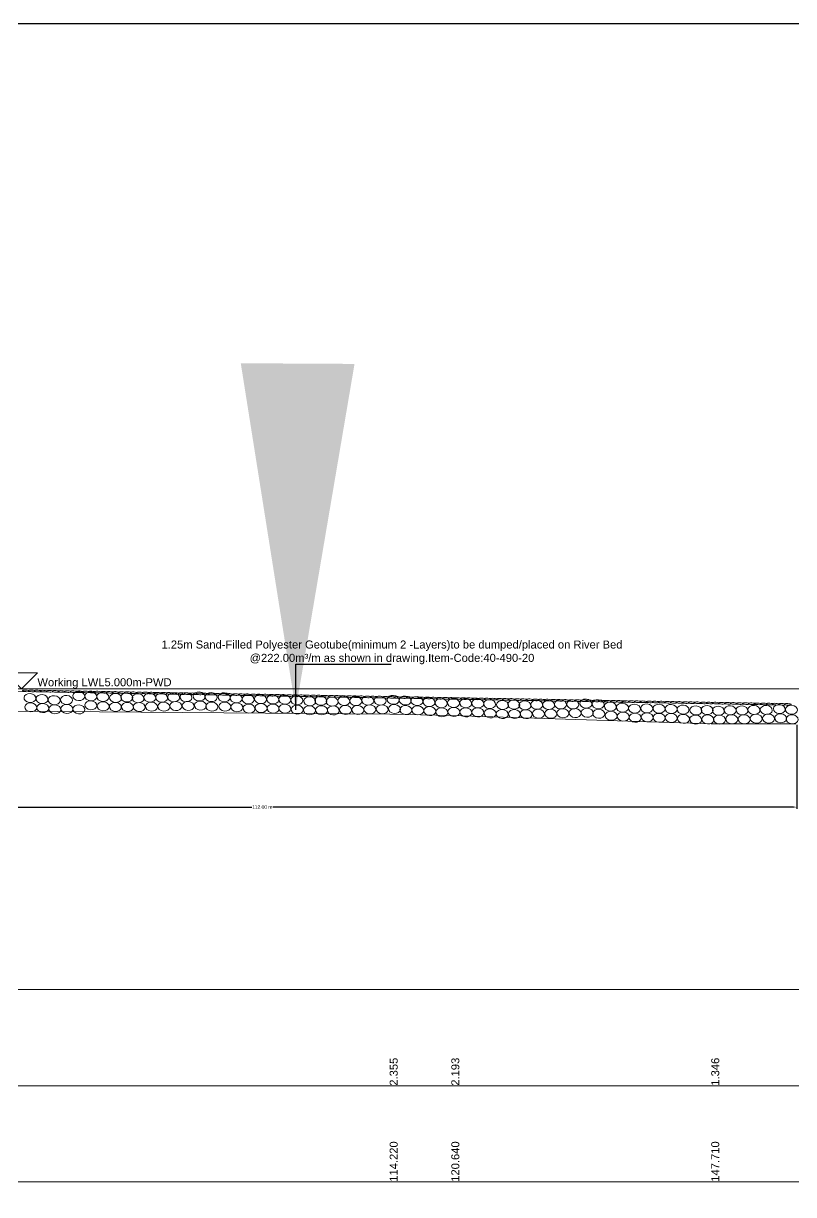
# Model space of a CAD drawing. Header units: inches. Extents: x -885 to 26362, y -28010 to 990.
# Drawn here: x 4353 to 4433.1, y -12494.7 to -12372.9 of the extents above; entities that cross this region are included whole.
import ezdxf

# ---------------------------------------------------------------- set-up
doc = ezdxf.new("R2010")
doc.units = ezdxf.units.IN
doc.header["$MEASUREMENT"] = 0
doc.header["$PDMODE"] = 3
for name, color, linetype, lineweight in [('Cross section Data Border', 7, 'Continuous', 9), ('Cross Section Labels', 7, 'Continuous', 9), ('Existing_Bed_Level for Xsection', 7, 'Continuous', 0), ('Long Section Labels', 7, 'Continuous', 9)]:
    doc.layers.add(name, color=color, linetype=linetype, lineweight=lineweight)
doc.styles.get("Standard").update_dxf_attribs({"font": 'arial.ttf'})
doc.dimstyles.get("Standard").update_dxf_attribs({"dimtxt": 0.18, "dimasz": 0.18, "dimexe": 0.18, "dimexo": 0.0625, "dimgap": 0.09, "dimtad": 0, "dimtih": 1, "dimtoh": 1, "dimdec": 4, "dimzin": 0, "dimdsep": 46, "dimtxsty": 'Standard', "dimcen": 0.09, "dimadec": 0, "dimazin": 0, "dimtfac": 1, "dimtdec": 4, "dimtofl": 0, "dimtmove": 0, "dimatfit": 3, "dimfxl": 1, "dimtolj": 1, "dimtzin": 0, "dimarcsym": 0})

# ---------------------------------------------------------------- blocks, each defined once
blk = doc.blocks.new('*D18')
at = {"layer": 'Cross Section Labels', "color": 0, "lineweight": -2, "transparency": 16777216}
for p, q in [((4322.19, -12442.19), (4322.19, -12454.62)), ((4433.42, -12445.89), (4433.42, -12454.62)), ((4322.55, -12454.44), (4376.71, -12454.44)), ((4433.06, -12454.44), (4378.9, -12454.44))]:
    blk.add_line(p, q, dxfattribs=at)
at = {"layer": 'Cross Section Labels', "color": 0, "transparency": 16777216}
for points in [[(4322.55, -12454.38), (4322.55, -12454.5), (4322.19, -12454.44)], [(4433.06, -12454.38), (4433.06, -12454.5), (4433.42, -12454.44)]]:
    blk.add_solid(points, dxfattribs=at)
at = {"layer": 'Defpoints', "color": 0, "transparency": 16777216}
for p in [(4322.19, -12442.13), (4433.42, -12445.82), (4433.42, -12454.44)]:
    blk.add_point(p, dxfattribs=at)
at = {"layer": 'Cross Section Labels', "color": 0, "transparency": 16777216, "insert": (4377.8, -12454.44), "char_height": 0.36, "attachment_point": 5}
blk.add_mtext('\\A1;112.00 m', dxfattribs=at)
blk = doc.blocks.new('Sand-cement-gunnybag')
at = {"layer": 'Long Section Labels'}
blk.add_ellipse((0, 2.5), major_axis=(9.97, -0.52), ratio=0.255, dxfattribs=at)

msp = doc.modelspace()

# ---------------------------------------------------------------- linework, layer by layer
msp.add_lwpolyline([(4235.492463, -12372.9369), (4568.492463, -12372.9369), (4568.492463, -12608.4012), (4235.492463, -12608.4012)], close=True)
at = {"layer": 'Cross section Data Border'}
msp.add_lwpolyline([(4246.984345, -12473.429598), (4545.159205, -12473.429598), (4545.159205, -12493.409598), (4246.984345, -12493.409598)], close=True, dxfattribs=at)
msp.add_lwpolyline([(4246.984345, -12483.419598), (4545.159205, -12483.419598)], dxfattribs=at)
at = {"layer": 'Cross Section Labels'}
msp.add_line((4324.483876, -12441.924949), (4432.862125, -12443.850187), dxfattribs=at)
msp.add_lwpolyline([(4352.744893, -12442.127598), (4354.409893, -12440.462598), (4351.079893, -12440.462598)], close=True, dxfattribs=at)
at = {"layer": 'Existing_Bed_Level for Xsection'}
for points in [[(4276.954345, -12442.127598), (4541.829205, -12442.127598)], [(4343.577655, -12444.395328), (4391.060125, -12444.769953), (4397.473705, -12444.931791), (4424.516635, -12445.777944), (4433.317825, -12445.766955)]]:
    msp.add_lwpolyline(points, dxfattribs=at)
at = {"layer": 'Long Section Labels'}
for centre in [(4358.707067, -12442.901178), (4359.961169, -12442.9241), (4361.202848, -12442.986514), (4371.223943, -12442.938961), (4353.637552, -12443.100082), (4353.716715, -12444.065099), (4354.888332, -12443.214777), (4354.975414, -12444.144198), (4356.158663, -12443.323464), (4357.428919, -12443.297113), (4359.976462, -12443.856279), (4361.245106, -12443.951601), (4362.51884, -12444.023983), (4362.549018, -12443.083024), (4363.704585, -12443.040436), (4363.781447, -12444.019595), (4364.876478, -12443.118302), (4365.010621, -12444.037413), (4366.102944, -12443.060858), (4366.276682, -12443.988537), (4367.338993, -12443.070432), (4367.554548, -12443.992466), (4368.584625, -12443.022561), (4368.81739, -12443.938898), (4369.868585, -12443.022561), (4370.098107, -12443.926993), (4371.36231, -12443.887184), (4372.484777, -12443.008124), (4372.549667, -12443.991326), (4373.82984, -12443.019513), (4373.909002, -12443.98453), (4375.08062, -12443.134208), (4375.167701, -12444.063629), (4376.35095, -12443.242895), (4376.425459, -12444.191256), (4377.621207, -12443.216543), (4377.675303, -12444.14712), (4378.895973, -12443.249143), (4378.922738, -12444.196605), (4380.150076, -12443.272065), (4380.165369, -12444.204245), (4381.391754, -12443.334479), (4382.737925, -12443.430989), (4383.893492, -12443.388401), (4385.065384, -12443.466268), (4386.29185, -12443.408824), (4387.527899, -12443.418397), (4388.773532, -12443.370526), (4390.057491, -12443.370526), (4391.41285, -12443.286926), (4392.673683, -12443.356089), (4393.900975, -12443.412507), (4395.151755, -12443.527202), (4396.422086, -12443.635889), (4397.692342, -12443.609537), (4398.967109, -12443.642137), (4400.221211, -12443.665059), (4401.46289, -12443.727474), (4402.809061, -12443.823983), (4403.964627, -12443.781395), (4405.13652, -12443.859262), (4406.362986, -12443.801818), (4407.599035, -12443.811391), (4408.844667, -12443.76352), (4410.128627, -12443.76352), (4411.483985, -12443.67992), (4412.744819, -12443.749084), (4414.018231, -12443.982825), (4415.269011, -12444.09752), (4416.539342, -12444.206207), (4417.809598, -12444.179856), (4419.084365, -12444.212456), (4356.233171, -12444.271826), (4357.483016, -12444.22769), (4358.73045, -12444.277174), (4381.434013, -12444.299567), (4382.707746, -12444.371948), (4383.970353, -12444.367561), (4385.199528, -12444.385379), (4386.465589, -12444.336502), (4387.743454, -12444.340432), (4389.006297, -12444.286864), (4390.287014, -12444.274958), (4391.551216, -12444.235149), (4392.738574, -12444.339292), (4393.980138, -12444.377524), (4395.238837, -12444.456623), (4396.496595, -12444.58425), (4397.746439, -12444.540114), (4398.993873, -12444.589599), (4400.236504, -12444.597239), (4401.505148, -12444.692561), (4402.778882, -12444.764942), (4404.041489, -12444.760555), (4405.270663, -12444.778373), (4406.536724, -12444.729496), (4407.81459, -12444.733426), (4409.077432, -12444.679858), (4410.35815, -12444.667952), (4411.622352, -12444.628143), (4412.80971, -12444.732286), (4414.097394, -12444.947842), (4415.356093, -12445.026941), (4416.61385, -12445.154569), (4417.863695, -12445.110433), (4419.111129, -12445.159917), (4420.338467, -12444.235378), (4420.35376, -12445.167557), (4421.580146, -12444.297792), (4421.622404, -12445.262879), (4422.896138, -12445.335261), (4422.926316, -12444.394302), (4424.081883, -12444.351714), (4424.158744, -12445.330873), (4425.253776, -12444.42958), (4425.387919, -12445.348692), (4426.480241, -12444.372136), (4426.65398, -12445.299815), (4427.716291, -12444.38171), (4427.931846, -12445.303745), (4428.961923, -12444.333839), (4429.194688, -12445.250176), (4430.245883, -12444.333839), (4430.475405, -12445.238271), (4431.601241, -12444.250239), (4431.739607, -12445.198462), (4432.862074, -12444.319402), (4432.926965, -12445.302605)]:
    msp.add_ellipse(centre, major_axis=(0.622283, -0.051073), ratio=0.7504, dxfattribs=at)

# ---------------------------------------------------------------- block references
at = {"layer": 'Cross Section Labels', "xscale": 0.0333, "yscale": 0.0333, "zscale": 0.0333, "rotation": 358.982301568157}
for p in [(4353.200595, -12442.435075), (4353.824871, -12442.446164), (4354.449148, -12442.457254), (4355.073425, -12442.468344), (4355.697701, -12442.479433), (4356.321978, -12442.490523), (4356.946254, -12442.501613), (4357.570531, -12442.512702), (4358.194807, -12442.523792), (4358.819084, -12442.534882), (4359.44336, -12442.545971), (4360.067637, -12442.557061), (4360.691913, -12442.568151), (4361.31619, -12442.579241), (4361.940466, -12442.59033), (4362.564743, -12442.60142), (4363.189019, -12442.61251), (4363.813296, -12442.623599), (4364.437572, -12442.634689), (4365.061849, -12442.645779), (4365.686125, -12442.656868), (4366.310402, -12442.667958), (4366.934678, -12442.679048), (4367.558955, -12442.690137), (4368.183231, -12442.701227), (4368.807508, -12442.712317), (4369.431784, -12442.723406), (4370.056061, -12442.734496), (4370.680337, -12442.745586), (4371.304614, -12442.756675), (4371.92889, -12442.767765), (4372.553167, -12442.778855), (4373.177443, -12442.789945), (4373.80172, -12442.801034), (4374.425996, -12442.812124), (4375.050273, -12442.823214), (4375.674549, -12442.834303), (4376.298826, -12442.845393), (4376.923102, -12442.856483), (4377.547379, -12442.867572), (4378.171655, -12442.878662), (4378.795932, -12442.889752), (4379.420208, -12442.900841), (4380.044485, -12442.911931), (4380.668761, -12442.923021), (4381.293038, -12442.93411), (4381.917314, -12442.9452), (4382.541591, -12442.95629), (4383.165867, -12442.967379), (4383.790144, -12442.978469), (4384.41442, -12442.989559), (4385.038697, -12443.000648), (4385.662973, -12443.011738), (4386.28725, -12443.022828), (4386.911526, -12443.033918), (4387.535803, -12443.045007), (4388.160079, -12443.056097), (4388.784356, -12443.067187), (4389.408632, -12443.078276), (4390.032909, -12443.089366), (4390.657186, -12443.100456), (4391.281462, -12443.111545), (4391.905739, -12443.122635), (4392.530015, -12443.133725), (4393.154292, -12443.144814), (4393.778568, -12443.155904), (4394.402845, -12443.166994), (4395.027121, -12443.178083), (4395.651398, -12443.189173), (4396.275674, -12443.200263), (4396.899951, -12443.211352), (4397.524227, -12443.222442), (4398.148504, -12443.233532), (4398.77278, -12443.244622), (4399.397057, -12443.255711), (4400.021333, -12443.266801), (4400.64561, -12443.277891), (4401.269886, -12443.28898), (4401.894163, -12443.30007), (4402.518439, -12443.31116), (4403.142716, -12443.322249), (4403.766992, -12443.333339), (4404.391269, -12443.344429), (4405.015545, -12443.355518), (4405.639822, -12443.366608), (4406.264098, -12443.377698), (4406.888375, -12443.388787), (4407.512651, -12443.399877), (4408.136928, -12443.410967), (4408.761204, -12443.422056), (4409.385481, -12443.433146), (4410.009757, -12443.444236), (4410.634034, -12443.455325), (4411.25831, -12443.466415), (4411.882587, -12443.477505), (4412.506863, -12443.488595), (4413.13114, -12443.499684), (4413.755416, -12443.510774), (4414.379693, -12443.521864), (4415.003969, -12443.532953), (4415.628246, -12443.544043), (4416.252522, -12443.555133), (4416.876799, -12443.566222), (4417.501075, -12443.577312), (4418.125352, -12443.588402), (4418.749628, -12443.599491), (4419.373905, -12443.610581), (4419.998181, -12443.621671), (4420.622458, -12443.63276), (4421.246734, -12443.64385), (4421.871011, -12443.65494), (4422.495287, -12443.666029), (4423.119564, -12443.677119), (4423.74384, -12443.688209), (4424.368117, -12443.699299), (4424.992393, -12443.710388), (4425.61667, -12443.721478), (4426.240947, -12443.732568), (4426.865223, -12443.743657), (4427.4895, -12443.754747), (4428.113776, -12443.765837), (4428.738053, -12443.776926), (4429.362329, -12443.788016), (4429.986606, -12443.799106), (4430.610882, -12443.810195), (4431.235159, -12443.821285), (4431.859435, -12443.832375), (4432.483712, -12443.843464)]:
    msp.add_blockref('Sand-cement-gunnybag', p, dxfattribs=at)

# ---------------------------------------------------------------- texts
at = {"layer": 'Cross Section Labels', "char_height": 0.8325}
for s, insert, attachment_point in [('1.25m Sand-Filled Polyester Geotube(minimum 2 -Layers)to be dumped/placed on River Bed^J@222.00m³/m as shown in drawing.Item-Code:40-490-20', (4391.30257, -12439.589091), 8), ('Working LWL5.000m-PWD', (4354.409893, -12442.127598), 7)]:
    msp.add_mtext(s, dxfattribs=dict(at, insert=insert, attachment_point=attachment_point))
at = {"layer": 'Long Section Labels', "char_height": 0.8325, "attachment_point": 1, "rotation": 90}
for s, insert in [('2.355', (4391.060125, -12483.419598)), ('2.193', (4397.473705, -12483.419598)), ('1.346', (4424.516635, -12483.419598)), ('114.220', (4391.060125, -12493.409598)), ('120.640', (4397.473705, -12493.409598)), ('147.710', (4424.516635, -12493.409598))]:
    msp.add_mtext(s, dxfattribs=dict(at, insert=insert))

# ---------------------------------------------------------------- dimensions: what is measured, and where the dimension line sits
at = {"layer": 'Cross Section Labels'}
dim = msp.add_linear_dim(base=(4433.417725, -12454.443485), p1=(4322.187055, -12442.127598), p2=(4433.417725, -12445.824897), text='112.00 m', dimstyle='Standard', override={"dimtxt": 0.36, "dimasz": 0.36}, dxfattribs=at)
dim.commit()
dim.dimension.update_dxf_attribs({"geometry": '*D18', "text_midpoint": (4377.80239, -12454.443485)})

# ---------------------------------------------------------------- leaders
at = {"layer": 'Cross Section Labels', "annotation_type": 0, "has_hookline": 1, "hookline_direction": 0, "text_width": 47.754608}
msp.add_leader([(4381.286291, -12444.314718), (4381.31257, -12439.589091), (4391.21257, -12439.589091)], dimstyle='Standard', override={"dimasz": 36}, dxfattribs=at)

doc.saveas('drawing.dxf')
